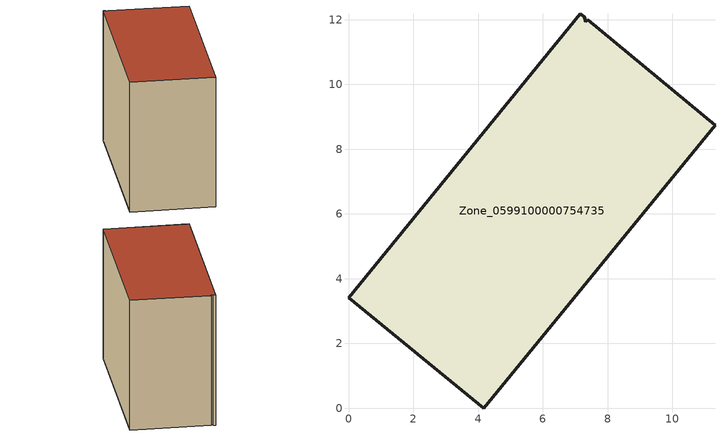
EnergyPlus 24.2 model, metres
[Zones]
Zone_0599100000754735
 floor ground (C_G): 0,3.41 7.16,12.18 7.27,12.09 7.33,11.93 7.38,12 11.32,8.74 4.18,0 z0
 wall outside (C_F): 11.32,8.74 7.38,12 7.33,11.93 7.27,12.09 7.16,12.18 0,3.41 4.18,0 11.32,8.74 z0:8.81
 roof outside (C_R): 7.33,11.93 7.27,12.09 7.16,12.18 0,3.41 4.18,0 11.32,8.74 7.38,12 z8.81
[BUILDING]
Pand.0599100000754735: North Axis=0; Terrain=City; Loads Convergence Tolerance Value=0.04; Temperature Convergence Tolerance Value=0.4; Solar Distribution=FullExterior; Maximum Number of Warmup Days=25; Minimum Number of Warmup Days=1
[Site:Location]
Rotterdam.The.Hague.AP_ZH_NLD Design_Conditions: Latitude=51.96; Longitude=4.45; Time Zone=1; Elevation=-4.5
[SITE:GROUNDTEMPERATURE:BUILDINGSURFACE]
18, 18, 18, 18, 18, 18, 18, 18, 18, 18, 18, 18
[MATERIAL] Thermal Absorptance=0.9; Solar Absorptance=0.7; Visible Absorptance=0.7
Name | Roughness | Thickness | Conductivity | Density | Specific Heat
G.TI.2006-2014 | MediumSmooth | 0.15 | 0.06 | 540 | 1210
F.TI.2006-2014 | Rough | 0.3 | 0.12 | 1920 | 840
R.TI.2006-2014 | MediumRough | 0.2 | 0.08 | 1500 | 1000
[CONSTRUCTION]
C_G: G.TI.2006-2014
C_F: F.TI.2006-2014
C_R: R.TI.2006-2014
[ZONE]
Zone_0599100000754735: Type=1; Multiplier=1; Ceiling Height=Autocalculate; Volume=Autocalculate; Floor Area=autocalculate; Part of Total Floor Area=Yes
[ZONEINFILTRATION:DESIGNFLOWRATE]
Infil_Zone_0599100000754735: Zone or ZoneList or Space or SpaceList=Zone_0599100000754735; Schedule=AlwaysOn; Design Flow Rate Calculation Method=Flow/Area; Flow Rate per Floor Area=0.0015; Constant Term Coefficient=1; Temperature Term Coefficient=0; Velocity Term Coefficient=0; Velocity Squared Term Coefficient=0
[HVACTEMPLATE:ZONE:IDEALLOADSAIRSYSTEM]
Zone_0599100000754735: Maximum Heating Supply Air Temperature=50; Minimum Cooling Supply Air Temperature=13; Maximum Heating Supply Air Humidity Ratio=0.0156; Minimum Cooling Supply Air Humidity Ratio=0.0077; Heating Limit=NoLimit; Cooling Limit=NoLimit; Dehumidification Control Type=ConstantSensibleHeatRatio; Cooling Sensible Heat Ratio=0.7; Dehumidification Setpoint=60; Humidification Control Type=None; Humidification Setpoint=30; Outdoor Air Method=None; Outdoor Air Flow Rate per Person=0.00944; Outdoor Air Flow Rate per Zone Floor Area=0; Outdoor Air Flow Rate per Zone=0; Demand Controlled Ventilation Type=None; Outdoor Air Economizer Type=NoEconomizer; Heat Recovery Type=None; Sensible Heat Recovery Effectiveness=0.7; Latent Heat Recovery Effectiveness=0.65
[ZONECONTROL:THERMOSTAT]
ThermostatControl_Zone_0599100000754735: Zone or ZoneList=Zone_0599100000754735; Control Type Schedule=DualSetpointControlType; Control 1=Thermostat_Zone_0599100000754735; Temperature Difference Between Cutout And Setpoint=0
[THERMOSTATSETPOINT:DUALSETPOINT]
Thermostat_Zone_0599100000754735: Heating Setpoint Temperature Schedule=HeatingSetpoint_Zone_0599100000754735; Cooling Setpoint Temperature Schedule=CoolingSetpoint_Zone_0599100000754735
[SCHEDULE:COMPACT]
HeatingSetpoint_Zone_0599100000754735: Through: 12/31, For: AllDays, Until: 24:00, 21
CoolingSetpoint_Zone_0599100000754735: Through: 12/31, For: AllDays, Until: 24:00, 24
DualSetpointControlType: Through: 12/31, For: AllDays, Until: 24:00, 4
AlwaysOn: Through: 12/31, For: AllDays, Until: 24:00, 1
